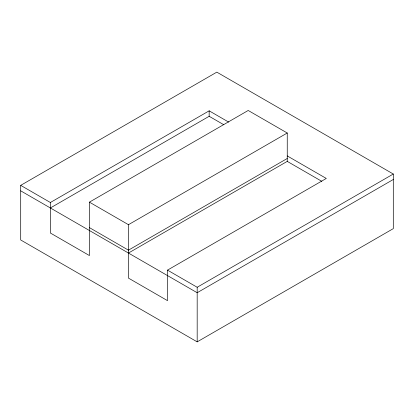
<?xml version="1.0" encoding="UTF-8"?>
<svg xmlns="http://www.w3.org/2000/svg" width="414" height="414" viewBox="0 0 414 414"><rect width="100%" height="100%" fill="white"/><g stroke="black" fill="none" stroke-linecap="round" stroke-linejoin="round"><path stroke-width="0.62" d="M20.7 185.368L216.822 72.139L393.3 174.025L393.3 228.631L197.178 341.861L20.7 239.975L20.7 185.368L50.373 202.503L209.163 110.828L228.683 122.099M50.373 207.968L209.163 116.293L223.663 124.666M50.373 202.503L50.373 233.02L89.419 255.562L89.419 202.146L248.203 110.471L287.249 133.008L287.249 161.377L128.459 253.052M89.419 202.146L128.459 224.688L287.249 133.008M287.249 158.49L128.459 250.165L89.419 227.622M128.459 224.688L128.459 278.104L167.504 300.647L167.504 270.125L326.294 178.45L287.249 155.907M167.504 270.125L197.178 287.259L393.3 174.025M393.3 179.495L197.178 292.724L20.7 190.838M287.249 161.377L321.828 181.342M209.163 110.828L209.163 116.293M197.178 287.259L197.178 341.861"/></g></svg>
